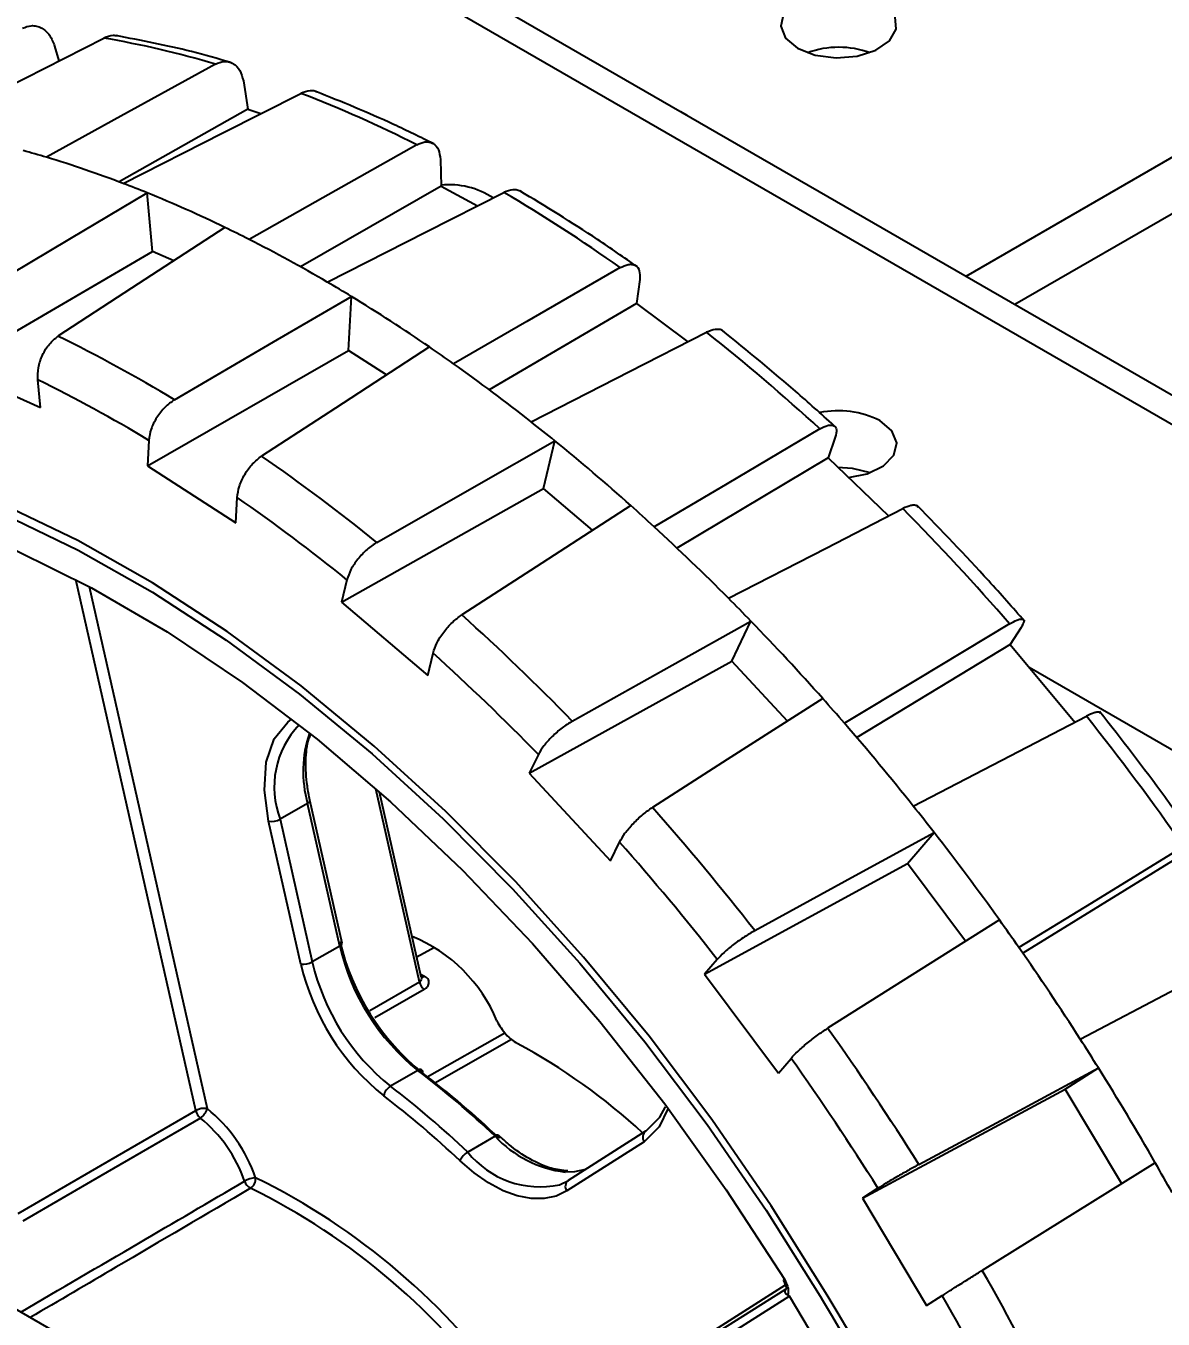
# Model space of a CAD drawing. Header units: inches. Extents: x 0 to 11, y 0 to 8.4.
# Drawn here: x 6.1614 to 6.3327, y 5.6153 to 5.8101 of the extents above; entities that cross this region are included whole.
import ezdxf

# ---------------------------------------------------------------- set-up
doc = ezdxf.new("R2010")
doc.units = ezdxf.units.IN
doc.header["$MEASUREMENT"] = 0
doc.header["$PDSIZE"] = -1
doc.layers.add('OBJ', color=50, linetype='Continuous')
doc.dimstyles.get("Standard").update_dxf_attribs({"dimtxt": 0.18, "dimasz": 0.18, "dimexe": 0.18, "dimexo": 0.0625, "dimgap": 0.09, "dimtad": 0, "dimtih": 1, "dimtoh": 1, "dimdec": 4, "dimzin": 0, "dimdsep": 46, "dimtxsty": 'Standard', "dimcen": 0.09, "dimadec": 0, "dimazin": 0, "dimtfac": 1, "dimtdec": 4, "dimtofl": 0, "dimtmove": 0, "dimatfit": 3, "dimfxl": 1, "dimtolj": 1, "dimtzin": 0, "dimarcsym": 0})

# ---------------------------------------------------------------- blocks, each defined once
blk = doc.blocks.new('*D8')
at = {"layer": 'Defpoints', "color": 0, "transparency": 16777216}
for p in [(5.711596441947764, 7.075144194756552), (5.711596441947764, 4.366810861423873), (9.602395316461589, 4.366810861423874)]:
    blk.add_point(p, dxfattribs=at)
at = {"layer": 'OBJ', "color": 0, "lineweight": -2, "transparency": 16777216}
for p, q in [((5.761596441947764, 7.075144194756552), (9.727395316461589, 7.075144194756553)), ((9.602395316461589, 6.945144194756553), (9.602395316461589, 5.843477528090212)), ((9.602395316461589, 4.496810861423874), (9.602395316461589, 5.598477528090213)), ((5.761596441947764, 4.366810861423873), (9.727395316461589, 4.366810861423874))]:
    blk.add_line(p, q, dxfattribs=at)
at = {"layer": 'OBJ', "color": 0, "transparency": 16777216}
for points in [[(9.580728649794922, 6.945144194756553), (9.624061983128255, 6.945144194756553), (9.602395316461589, 7.075144194756553)], [(9.580728649794922, 4.496810861423874), (9.624061983128255, 4.496810861423874), (9.602395316461589, 4.366810861423874)]]:
    blk.add_solid(points, dxfattribs=at)
at = {"layer": 'OBJ', "color": 0, "transparency": 16777216, "insert": (9.602395316461589, 5.720977528090209), "char_height": 0.125, "attachment_point": 5}
blk.add_mtext('\\A1;32.500000', dxfattribs=at)

msp = doc.modelspace()

# ---------------------------------------------------------------- linework, layer by layer
at = {"color": 7, "linetype": 'Continuous', "lineweight": 25}
for p, q in [((7.16652556665342, 6.270860915862988), (6.3029533258879, 5.772331272770729)), ((7.173892459520768, 6.266608099134417), (6.31032021875525, 5.768078456042159)), ((6.877766198211293, 5.440498864829884), (6.165627259460583, 5.851607923468252)), ((6.161844490160669, 5.849424177233756), (6.87130838972969, 5.439859385844332)), ((6.165763137734472, 5.807023887734447), (6.166403584178564, 5.804782192979184)), ((6.194180870046507, 5.801774461755699), (6.194866648220831, 5.797506127287913)), ((6.194866648220831, 5.797506127287913), (6.175484655628706, 5.7865569562828)), ((6.194866648220831, 5.797506127287913), (6.196823937569573, 5.796838418295272)), ((6.260998376636506, 5.796551349434728), (6.260055461396905, 5.797095682816089)), ((6.223844430371539, 5.78993795827675), (6.223937469121631, 5.785933122149621)), ((6.180519152016749, 5.776096040452677), (6.179689195629752, 5.784912452321362)), ((6.223937469121631, 5.785933122149621), (6.202801638233799, 5.773767422656145)), ((6.223937469121631, 5.785933122149621), (6.229412045439507, 5.782944617863698)), ((6.150378014685136, 5.758492317694431), (6.180519152016749, 5.776096040452677)), ((6.183693247666796, 5.774685017492704), (6.180519152016749, 5.776096040452677)), ((6.253852506439572, 5.77187402346625), (6.25334997883009, 5.768254370598956)), ((6.210010604584482, 5.761183559121387), (6.210446981714425, 5.769308695003906)), ((6.25334997883009, 5.768254370598956), (6.231203559153217, 5.755266976222215)), ((6.25334997883009, 5.768254370598956), (6.261079995108089, 5.762467047375553)), ((6.179731378400727, 5.743810570870748), (6.210010604584482, 5.761183559121387)), ((6.215726701125599, 5.757486666803944), (6.210010604584482, 5.761183559121387)), ((6.150378014685136, 5.758492317694431), (6.163618949698614, 5.752606148726821)), ((6.163618949698614, 5.752606148726821), (6.163228053759344, 5.756758535108099)), ((6.179936904920882, 5.747637377522614), (6.179731378400727, 5.743810570870748)), ((6.239371694952629, 5.740400539589884), (6.241061146501329, 5.747587521344014)), ((6.283293318044106, 5.74813152084262), (6.282210493122173, 5.745007032555901)), ((6.179731378400727, 5.743810570870748), (6.193035463030405, 5.735206138124679)), ((6.282210493122173, 5.745007032555901), (6.259461589246204, 5.731424372975015)), ((6.282210493122173, 5.745007032555901), (6.291304924367558, 5.736254770508253)), ((6.208979187143421, 5.723269360567122), (6.239371694952629, 5.740400539589884)), ((6.24676649259357, 5.734090598472211), (6.239371694952629, 5.740400539589884)), ((6.193035463030405, 5.735206138124679), (6.193240989550559, 5.739032944776545)), ((7.605472245421931, 4.782284073149992), (5.959387781614672, 5.732548407160833)), ((6.187003500986911, 5.646700415566995), (6.1689564836907, 5.726683880657313)), ((6.209774891303687, 5.726654311905918), (6.20897918714342, 5.723269360567122)), ((6.170982081412863, 5.725613534594172), (6.188718647330741, 5.647005974262718)), ((6.208979187143421, 5.723269360567122), (6.221942183510015, 5.71220810537753)), ((6.267710301247783, 5.714378463389917), (6.270601494084781, 5.720408918211817)), ((6.311272321022302, 5.719431854333797), (6.309642099875234, 5.716897466623176)), ((6.309642099875234, 5.716897466623176), (6.286539845091356, 5.702871057113422)), ((6.309642099875234, 5.716897466623176), (6.319364168168617, 5.705204044626008)), ((6.221942183510015, 5.71220810537753), (6.222737887670283, 5.715593056716325)), ((6.237232761044674, 5.697492821064276), (6.267710301247783, 5.714378463389917)), ((6.276087009492363, 5.705348257966538), (6.267710301247783, 5.714378463389917)), ((6.312487131933239, 5.713475544513005), (6.821516287221136, 5.419619268072056)), ((6.23859446577679, 5.700333067056438), (6.237232761044674, 5.697492821064276)), ((6.237232761044674, 5.697492821064276), (6.249460795063182, 5.68431083407283)), ((6.220678641408411, 5.666074794573658), (6.214115352788649, 5.695162956765793)), ((6.203832251456951, 5.692966768331783), (6.199707461900029, 5.690585578005634)), ((6.20868436781393, 5.67146243479662), (6.203832251456951, 5.692966768331783)), ((6.209057008505245, 5.671933445464203), (6.204204892148266, 5.693437778999367)), ((6.220964538385762, 5.666854063275204), (6.214692087644865, 5.694653246743077)), ((6.202828989149163, 5.668766873651092), (6.197976872792184, 5.690271207186253)), ((6.199707461900029, 5.690585578005634), (6.204559578257008, 5.66908124447047)), ((6.249460795063182, 5.68431083407283), (6.250822499795298, 5.687151080064994)), ((6.294165369257692, 5.683907998139015), (6.298170455951617, 5.68859869371046)), ((6.263633629558498, 5.667264159471442), (6.294165369257692, 5.683907998139015)), ((6.302901712224418, 5.672201815547782), (6.294165369257692, 5.683907998139015)), ((6.334811303599149, 5.684779767737521), (6.311525635483219, 5.670428415144693)), ((6.20868436781393, 5.67146243479662), (6.204559578257008, 5.66908124447047)), ((6.222978623930003, 5.671268095496731), (6.220300417690185, 5.669797412505641)), ((6.265519960153233, 5.669473400679736), (6.263633629558498, 5.667264159471442)), ((6.213218480158526, 5.661788072343842), (6.220678641408411, 5.666074794573658)), ((6.263633629558498, 5.667264159471442), (6.274755158602948, 5.652361968682472)), ((6.221402553410268, 5.664938966459713), (6.213958767516421, 5.660671225954106)), ((6.221854163456664, 5.651778206862272), (6.233533056728604, 5.658427076101948)), ((6.234574962318054, 5.657384147347976), (6.222987633490628, 5.650811022968913)), ((6.274755158602948, 5.652361968682472), (6.276641489197684, 5.654571209890767)), ((6.220454851575891, 5.652754239483493), (6.216330062018969, 5.650373049157344)), ((6.317933075127785, 5.649914973505028), (6.322930363146163, 5.653123385414714)), ((6.287379615654582, 5.633501858374682), (6.317933075127785, 5.649914973505028)), ((6.326444822438934, 5.635692581224683), (6.317933075127785, 5.649914973505028)), ((6.232077444429224, 5.64283674341393), (6.227952654872303, 5.640455553087781)), ((6.254736839847512, 5.643583975639277), (6.243085061615122, 5.636162326732921)), ((6.254767887219237, 5.643602812749858), (6.254736839847512, 5.643583975639277)), ((6.254524493830409, 5.642019425809536), (6.242872715598018, 5.634597776903181)), ((6.331487130933463, 5.63882576781935), (6.305432243906389, 5.622635788956612)), ((6.24177631936602, 5.63551790641069), (6.243116108986847, 5.636181163843503)), ((6.289733256911345, 5.635012968122921), (6.287379615654582, 5.633501858374682)), ((6.287379615654582, 5.633501858374682), (6.297056717692726, 5.617332259314438)), ((6.243746709874588, 5.600050823989371), (6.275794272809215, 5.620463653315626)), ((6.26570075929612, 5.613414039014343), (6.275763727406953, 5.619777829716694)), ((6.275763727406953, 5.619777829716694), (6.275970781337198, 5.619905943407882)), ((6.276399252367646, 5.618749996625691), (6.265551437781385, 5.611889871377896)), ((6.27941632941845, 5.613708722280019), (6.276399252367646, 5.618749996625691)), ((6.297056717692726, 5.617332259314438), (6.299410358949489, 5.618843369062677))]:
    msp.add_line(p, q, dxfattribs=at)
at = {"color": 7, "linetype": 'Continuous', "lineweight": 25, "flags": 128}
for points in [[(6.277633321358303, 5.806698831995207), (6.280286196901057, 5.805649748964951), (6.283416400430536, 5.805224739833366), (6.286601180615027, 5.805481204438731), (6.28941041524314, 5.806384505814973), (6.291464701611841, 5.807812648105863), (6.292486596963843, 5.809572752781407), (6.29233808866934, 5.811427107952096), (6.291039233596419, 5.813125272676793), (6.288765449319881, 5.814437900399571), (6.285823823005747, 5.815187713472948), (6.282611637587855, 5.815273445486507), (6.279562716506224, 5.814683517856759), (6.277088833447584, 5.813497603579003), (6.275524100027263, 5.811875866947827), (6.275079842164164, 5.810037332481627), (6.275816059344415, 5.808230304447731), (6.277633321358303, 5.806698831995207)], [(6.146282499624677, 5.794538254589822), (6.161335688786067, 5.802202351346526), (6.173163403177736, 5.808223318166794)], [(6.1899790752826, 5.804288980272535), (6.175738232689329, 5.796435687427238), (6.164549103422652, 5.790264444356535)], [(6.176095259587362, 5.786325592746972), (6.191080428615251, 5.793925821250382), (6.202854593276928, 5.799896630641014)], [(6.220282937303224, 5.792148977045556), (6.206139838796815, 5.784175254698335), (6.195027399391069, 5.777909436811639)], [(6.153212861065766, 5.769128064438738), (6.168039555264005, 5.777967742471411), (6.179689195629752, 5.784912452321362)], [(6.206808157946207, 5.771478464734678), (6.221710831166805, 5.779038388040094), (6.233420068535406, 5.784977577705678)], [(6.191397205502002, 5.779707734957192), (6.17732528371632, 5.77053332242486), (6.166268867726081, 5.76332410413181)], [(6.25093153306906, 5.773652016943018), (6.236875069202246, 5.765545650902012), (6.225830590267834, 5.759175683736614)], [(6.183805504202303, 5.753751068662609), (6.19872473991322, 5.762463726747074), (6.210446981714425, 5.769308695003906)], [(6.237487998826051, 5.750447993024584), (6.252296207158973, 5.757992398840377), (6.263931112454317, 5.763919467234826)], [(6.222210830266464, 5.761700411794806), (6.208050090151697, 5.752497981301951), (6.196923778505263, 5.745266808968974)], [(6.285280545787502, 5.742052487658916), (6.288078294881272, 5.742620037545285), (6.290552177939911, 5.74380595182304), (6.292116911360232, 5.745427688454216), (6.292561169223331, 5.747266222920415), (6.29182495204308, 5.749073250954311), (6.290007690029192, 5.750604723406834)], [(6.214276798277538, 5.732274917268813), (6.229276102415148, 5.740850317410182), (6.241061146501329, 5.747587521344014)], [(6.280993620506706, 5.749360120737723), (6.267010049482568, 5.741112927122601), (6.256022736685389, 5.734632400738943)], [(6.283695336390767, 5.74357805508213), (6.285823823005869, 5.74344440044898), (6.288541881497692, 5.742780121189015)], [(6.137628388976196, 5.739080966274674), (6.148719067275422, 5.735603429207422), (6.159970933618474, 5.731045172036747), (6.171318128313685, 5.725432875261917), (6.182694233691215, 5.718799388911886), (6.194032662860527, 5.711183540266713), (6.205267049458363, 5.702629906592803), (6.216331636105919, 5.693188554222193), (6.227161659301498, 5.682914745503107), (6.237693728495775, 5.671868615337068), (6.247866197130878, 5.660114819195855), (6.257619523471475, 5.647722154678565), (6.266896619115881, 5.634763158823864), (6.275643183147247, 5.621313683534476)], [(6.282088490753158, 5.618913496763468), (6.273649126070922, 5.632361936667023), (6.264690134409406, 5.645376097757152), (6.255259315865435, 5.657886543853562), (6.245406987936402, 5.6698265263134), (6.235185717054642, 5.681132340164135), (6.224650038122778, 5.691743663997153), (6.213856163546414, 5.701603881808574), (6.202861683316629, 5.710660385070126), (6.191725257742466, 5.718864853418403), (6.180506304472792, 5.726173512464917), (6.169264681477436, 5.732547367351395), (6.158060367679027, 5.737952410804225)], [(6.252523395147606, 5.737806846125265), (6.238263262519235, 5.728601516711573), (6.227058748096612, 5.721368148126019)], [(6.158204127786879, 5.736475187447195), (6.169319925335392, 5.731112844884896), (6.180472737330965, 5.724789344686986), (6.191603058696082, 5.717538425463028), (6.202651504350473, 5.709398774004357), (6.213559126056207, 5.700413818873313), (6.224267726932053, 5.690631498693067), (6.234720171959015, 5.680104006374325), (6.244860692820389, 5.668887510643567), (6.254635185449846, 5.657041856358592), (6.263991498700053, 5.644630245210303), (6.272879712591595, 5.631718898514343), (6.281252404657671, 5.61837670389173)], [(6.267202590786515, 5.723873177857668), (6.281907235419196, 5.731427325383279), (6.293460662403523, 5.73736213925919)], [(6.243700888440213, 5.705352152249993), (6.258765355079806, 5.713784226966469), (6.270601494084781, 5.720408918211817)], [(6.309555778301518, 5.720011385403576), (6.295629143510927, 5.711619459308548), (6.284686465552669, 5.705025323052937)], [(6.281413868200411, 5.708753031850709), (6.267046788865146, 5.699570010638111), (6.255758140698128, 5.692354270319352)], [(6.197976872792184, 5.690271207186253), (6.197337135262236, 5.694972301303141), (6.197623744333474, 5.699188687186018), (6.198819678857541, 5.702669961980101), (6.200853914638058, 5.705209379630615), (6.20144512360626, 5.70565433502076)], [(6.295049070987186, 5.692561481545274), (6.309644199837683, 5.700150333983221), (6.321111477950484, 5.706112524750655)], [(6.271183738600042, 5.673800808197665), (6.286296481887246, 5.68208784487796), (6.298170455951617, 5.68859869371046)], [(6.33575015974205, 5.68649755741253), (6.321862774597284, 5.677961391555001), (6.310950843972694, 5.671254046752241)], [(6.308004427020455, 5.675421754415932), (6.293526096306581, 5.666285570702955), (6.282149939788206, 5.659106747544397)], [(6.320181338218164, 5.657464294135369), (6.334664326786161, 5.665111760196972), (6.346043403056798, 5.671120127432999)], [(6.220878326458088, 5.667236150164933), (6.22094397620776, 5.667207180089605), (6.221451231140215, 5.666963774867487)], [(6.295890296261913, 5.638579556735114), (6.311032963480897, 5.646724249675295), (6.322930363146163, 5.653123385414714)], [(6.160249305894985, 5.631189681732263), (6.175231314920282, 5.639877136364797), (6.187003500986911, 5.646700415566995)], [(6.258128565002226, 5.647042307046513), (6.256791387574112, 5.644240307068944), (6.254524493830409, 5.642019425809536)], [(6.254767887219237, 5.643602812749858), (6.256906466222731, 5.645697983749299), (6.257761314329914, 5.647252665849975)], [(6.187702156187794, 5.645583980706966), (6.172733471263427, 5.636888724030221), (6.160973438397116, 5.630053980910417)], [(6.242872715598018, 5.634597776903181), (6.241260190924224, 5.633826736041689), (6.239457760866359, 5.633441849374603), (6.237500702990183, 5.633450649990183), (6.235427321271834, 5.633852965640803), (6.2332781964038, 5.634640922114225), (6.231095391540506, 5.635799097349446), (6.228921629028802, 5.637304823280736), (6.226799454236602, 5.639128629502116)], [(6.245701375997577, 5.637828799127774), (6.244019243136542, 5.637471856501183), (6.242613217477105, 5.637444990953631)]]:
    msp.add_lwpolyline(points, dxfattribs=at)
at = {"color": 7, "linetype": 'Continuous', "lineweight": 25}
for centre, radius, start, end in [((6.148525232820158, 5.665014897679787), 0.145312391546463, 73.42477436839754, 80.23816206752554), ((6.283820505693686, 5.792690498321015), 0.01413889598486648, 70.49262569304278, 109.5073743069674), ((6.132175118181922, 5.617426822717593), 0.1956804001511547, 63.23938356945896, 68.82617919798628), ((6.119179561258227, 5.639442478683979), 0.1574981291493429, 73.2579136161145, 74.59448166351319), ((6.115532932074831, 5.627688503563424), 0.1698043626599865, 69.10481855104686, 73.22209433945469), ((6.110964426478176, 5.615406471565272), 0.182908095520732, 67.9303213898297, 69.1400425077528), ((6.105680208263638, 5.602658320665202), 0.1967076478347972, 64.16644222496828, 67.8991205424948), ((6.22514272342936, 5.773940418477275), 0.01219030135384869, 56.89565071405257, 95.68919363476893), ((6.103392646427576, 5.564729724087806), 0.2557660014999804, 54.77063428102426, 59.44373077269411), ((6.099482781038959, 5.589598394748837), 0.2111630238910892, 63.09782850108149, 64.19707377667362), ((6.09262999749788, 5.576323908238759), 0.2261016436129609, 59.66957820276957, 63.07124841400882), ((6.084946701814755, 5.562973927992765), 0.2415043608973498, 58.69051791257373, 59.69564879334303), ((6.076740131437294, 5.549673838601059), 0.2571322460488576, 55.54611629132629, 58.66824876266698), ((6.067379605010848, 5.561321994001002), 0.2249087343294193, 58.82468665411341, 63.91613996265726), ((6.066055073269023, 5.51474527604251), 0.3181865874608868, 47.50615333491437, 51.54594998379999), ((6.067854765597656, 5.536539383409895), 0.2729895298420649, 54.64166829256398, 55.56794650157104), ((6.058642225376708, 5.523716268038883), 0.2887786103500138, 51.73365622939065, 54.62327774215912), ((6.066170807585226, 5.559096596369085), 0.2202052475781832, 58.89308741705084, 63.84773919972418), ((6.283773531483424, 5.738330073519395), 0.0137670535203789, 63.07449006890699, 101.7489049073872), ((6.048961817254942, 5.511289278981404), 0.3045308057332955, 50.89051573914302, 51.75167645858962), ((6.039202068919979, 5.499416381791737), 0.3198999870407453, 48.17654726381994, 50.87555605469121), ((6.033574817163848, 5.508999751071396), 0.2872368462069176, 51.01591789625212, 55.34101607503474), ((6.033072631068365, 5.507867826425041), 0.281231603845203, 51.07402564716606, 55.28290832412503), ((6.029230650764194, 5.488144707889837), 0.3349490005397271, 47.38299720341674, 48.19119732428298), ((6.027635962862843, 5.474634070314448), 0.3737496609996135, 41.03565297112605, 44.66432522069027), ((6.019463420907766, 5.47763673529603), 0.3492951215485596, 44.82570057051226, 47.37105923487023), ((6.009768861514722, 5.467896645662349), 0.3630373396794387, 44.07142396938777, 44.83737952964243), ((5.994603984980141, 5.463171199095131), 0.3474203237929431, 44.19347353920116, 48.00328626619365), ((6.000579018620365, 5.459084511776886), 0.3757693210661295, 41.63781777187561, 44.06216041970207), ((5.994916671950535, 5.462996943342421), 0.340157761668944, 44.24465827439936, 47.95210153098925), ((5.991755178595243, 5.451158040957142), 0.3876304113420927, 40.91365718615127, 41.64686261460021), ((6.212484532741587, 5.695409344145749), 0.01365731522169367, 136.6326851853227, 200.6831775811662), ((5.983733484137688, 5.444269241791278), 0.3982040066818803, 38.57439208477587, 40.90678976731188), ((5.99727955574172, 5.449166318803925), 0.4133865825009833, 35.03764491587025, 38.43043411538279), ((6.221303174512021, 5.697793691395569), 0.01812546106061455, 161.4745877157982, 195.4445831962723), ((6.203657059078451, 5.69348828491908), 0.0005501562689908757, 288.5686766017462, 354.7326671094169), ((5.959061712047943, 5.429987613949158), 0.3960619057024419, 37.99506864462654, 41.48611320720152), ((5.976360246893575, 5.438327868338195), 0.4076730266849834, 37.87209882330421, 38.58107138761027), ((6.198382710863132, 5.692957668011942), 0.00271694245573842, 261.4094024407395, 299.1822310796513), ((5.960117769114315, 5.430506584999538), 0.3877829770473502, 38.04197004547316, 41.43921180635408), ((5.970063374277785, 5.433473825059465), 0.4156235744621637, 35.60066117079801, 37.86741786044315), ((5.964667298454708, 5.429569598114417), 0.4222838697012676, 34.91265254062142, 35.60517572395074), ((6.208509175435435, 5.671983951383911), 0.0005501562689841865, 288.5686766013968, 354.7326671099186), ((6.243623064283483, 5.680287000291552), 0.03583329242259221, 193.0946869296951, 231.258391108471), ((6.210723565700454, 5.651260767194958), 0.02341431936284528, 22.45781105640675, 67.73876580204), ((6.241610328780382, 5.679121327414108), 0.03380499285150815, 193.0946869296982, 231.2583911084664), ((5.960579811629963, 5.426740780842132), 0.4272547220463913, 32.68458899560846, 34.91001386165656), ((6.203234827220115, 5.671453334476766), 0.002716942455724758, 261.4094024405993, 299.1822310796974), ((6.237730507773591, 5.676885299825619), 0.03583329242258615, 193.0946869296871, 231.2583911084702), ((6.237485539223463, 5.676740137087961), 0.03380499285151165, 193.094686929703, 231.2583911084658), ((6.22259996115012, 5.666500729949846), 0.001967966080645192, 192.4996885919639, 232.5225327672341), ((6.221077735221405, 5.667564652456688), 0.0007074977587048402, 260.5586222366277, 301.8644245026422), ((5.936027616143886, 5.412559344313522), 0.424954450458906, 32.13184093728807, 35.46276191978623), ((6.191065472091728, 5.574664451861642), 0.09336629968660312, 47.34161032261505, 61.64024413447653), ((5.957598056980512, 5.424805453123476), 0.4308094383066136, 32.00371867982497, 32.68707484074964), ((5.937565624142057, 5.413442067503889), 0.4160717553156575, 32.17659061463714, 35.41801224243282), ((6.220782383760128, 5.652467194490102), 0.0004355136736572903, 342.7280275037184, 138.7690921726344), ((6.132812370288772, 5.538274378321501), 0.1441764305905516, 46.48873041387232, 52.56337290483427), ((6.134527325070269, 5.539127075684057), 0.1425781838516334, 46.4887304138818, 52.56337290483004), ((5.956098974532126, 5.423874627043922), 0.4325739946957661, 29.79589860439931, 32.00304026696902), ((6.217511135927858, 5.648447472660958), 0.002258933469957777, 121.523337397884, 167.5054227284197), ((6.128687580731724, 5.535893187995196), 0.1441764305907512, 46.48873041387849, 52.56337290483231), ((6.128634768560391, 5.535725375218139), 0.1425781838516185, 46.48873041388196, 52.56337290483084), ((6.188312919908786, 5.644316917607521), 0.002719492679854288, 81.41987677097624, 118.783011350344), ((6.18903288832674, 5.647193564872954), 0.002088446602866838, 193.6583662579871, 230.4175808106438), ((6.186491609927537, 5.647523630502611), 0.002286408445131376, 301.9685169745197, 346.9144392194796), ((6.174151040489799, 5.629037422538721), 0.02313188319463415, 19.02953333664933, 50.96735216967495), ((6.174412286263915, 5.62919146560548), 0.02110296647265639, 19.02953333664014, 50.96735216970166), ((6.232381693916367, 5.642677452126683), 0.0003434260686378496, 334.634226820988, 152.3654770197229), ((6.244755021773595, 5.654619799852489), 0.01730784175906303, 222.9056371178148, 262.891561588335), ((6.255446396780893, 5.642690987085948), 0.001140569856733097, 128.4701908890719, 216.0715099669231), ((6.229384898143858, 5.638046248708868), 0.002802867884714862, 120.7299338635412, 157.2836652687886), ((6.238872784863012, 5.649208545894765), 0.01399514637626478, 218.7137993932791, 281.9739676576332), ((5.955848990325065, 5.423726855875096), 0.4328643605095445, 29.11523845023781, 29.79643016067975), ((6.196335069795817, 5.632588970023697), 0.004003244106663216, 94.53155555742421, 119.5294241710871), ((6.194266693338761, 5.636458183250435), 0.0017562964665014, 304.1821978789129, 3.967414850472722), ((6.150907223394924, 5.544438841137466), 0.1025913762145897, 35.13816897816194, 63.91393434055389), ((6.196166732473665, 5.636674233228876), 0.001902508537789332, 198.4477642202891, 241.3111181642145), ((6.150830408143196, 5.544270767101729), 0.1010255218066391, 35.13816897815624, 63.91393434055836), ((6.243794618548499, 5.635269338179593), 0.001140569856729702, 128.4701908889599, 216.0715099669921), ((6.275840516071597, 5.62089424778944), 0.000463537082924148, 115.1956878845435, 144.1880256541153), ((5.932646940818887, 5.410298054053865), 0.4290177104289172, 26.35589810240548, 29.66574926866679), ((5.981816106753077, 5.437106427039753), 0.3500300126743441, 14.34561699581492, 31.18952826847056), ((5.976718042630403, 5.434710801404098), 0.3566254948322526, 14.43077841464152, 31.09882570115889), ((5.934256019166114, 5.41122738508838), 0.4200501025642635, 26.40036464113107, 29.62128272994389)]:
    msp.add_arc(centre, radius, start, end, dxfattribs=at)
for points, knots in [([(6.160940714520194, 5.809703158769041), (6.161375741150212, 5.809876089888682), (6.162064125032548, 5.810149735195201), (6.163048786341363, 5.810052111488005), (6.164021532036445, 5.809681385969091), (6.165089744393462, 5.80875073897272), (6.165538686382583, 5.807599471232733), (6.165763137734472, 5.807023887734447)], [0, 0, 0, 0, 0.2258044908430171, 0.3573118547924682, 0.5009271414484555, 0.750485406784948, 1, 1, 1, 1]), ([(6.175197633507983, 5.808539938413362), (6.174993865549617, 5.808571014047711), (6.174317573656821, 5.80867415194899), (6.17363812955498, 5.80840875237434), (6.173163403177736, 5.808223318166794)], [0, 0, 0, 0, 0.301301790746191, 1, 1, 1, 1]), ([(6.1923031194793, 5.804546007222698), (6.19032780012997, 5.805111045541801), (6.184512866694237, 5.806774402008862), (6.178802244253272, 5.807865464446382), (6.175031506959579, 5.808585895514177)], [0, 0, 0, 0, 0.3396976717208188, 1, 1, 1, 1]), ([(6.189979075282601, 5.804288980272535), (6.190403999488198, 5.804466649928091), (6.191076397347686, 5.80474779346974), (6.191984131516965, 5.804672721433236), (6.192850523494643, 5.804330980200111), (6.193743910460085, 5.803445135304215), (6.194035225348349, 5.802331320449857), (6.194180870046507, 5.801774461755699)], [0, 0, 0, 0, 0.2258044901152272, 0.3573118542471881, 0.5009271414518247, 0.7504854067866604, 1, 1, 1, 1]), ([(6.205285342459494, 5.800078700109474), (6.20517783565862, 5.800126767268065), (6.204851462873478, 5.800272691175163), (6.204033622772324, 5.800330413329468), (6.203316529786677, 5.800066584032236), (6.202854593276928, 5.799896630641014)], [0, 0, 0, 0, 0.1487759334170394, 0.4516590146589872, 1, 1, 1, 1]), ([(6.222836361647834, 5.792296843675826), (6.220821586827494, 5.793290909339633), (6.214890812294045, 5.796217082162507), (6.208992621088556, 5.798604866227334), (6.205098135648538, 5.800181483524129)], [0, 0, 0, 0, 0.3397152950221107, 1, 1, 1, 1]), ([(6.220282937303224, 5.792148977045556), (6.220697748133535, 5.792333433935572), (6.221354142640338, 5.792625317561798), (6.222182831543191, 5.792589777649319), (6.222939611518606, 5.792300720400389), (6.223652389635824, 5.791498925375718), (6.223780420527479, 5.790458250287792), (6.223844430371539, 5.78993795827675)], [0, 0, 0, 0, 0.2258044901647651, 0.3573118542842945, 0.5009271414515712, 0.7504854067865204, 1, 1, 1, 1]), ([(6.236004902510952, 5.785092892208065), (6.235814685800602, 5.785184138253227), (6.235435465870865, 5.785366048237744), (6.23457496841351, 5.785424473437714), (6.233872551208997, 5.785152668706624), (6.233420068535406, 5.784977577705678)], [0, 0, 0, 0, 0.2636799972279919, 0.5256778431211339, 1, 1, 1, 1]), ([(6.253503980297941, 5.773770024543182), (6.251505705925241, 5.775159791262249), (6.245623902676485, 5.779250487972822), (6.239702062025416, 5.782848847256733), (6.235792097989695, 5.785224705746805)], [0, 0, 0, 0, 0.3397383911341478, 0.9999999999999999, 0.9999999999999999, 0.9999999999999999, 0.9999999999999999]), ([(6.25093153306906, 5.773652016943018), (6.251336526858621, 5.773845103537903), (6.251977386933304, 5.774150642765437), (6.252727314194605, 5.774170414270648), (6.253374554392737, 5.773956139928395), (6.253906427915304, 5.773275088730843), (6.253870479216234, 5.772341017975358), (6.253852506439572, 5.77187402346625)], [0, 0, 0, 0, 0.225804488655491, 0.3573118531535043, 0.5009271414585323, 0.7504854067899952, 1, 1, 1, 1]), ([(6.163228053759344, 5.756758535108099), (6.163225610138549, 5.757362372018113), (6.163220724224842, 5.758569717709243), (6.163876982424918, 5.760505644882449), (6.164918146092869, 5.762237873106355), (6.165818088854401, 5.762961594208226), (6.166268867726081, 5.76332410413181)], [0, 0, 0, 0, 0.2499136709341073, 0.4996915371566767, 0.7493968572079441, 1, 1, 1, 1]), ([(6.266448487440274, 5.764005536262755), (6.266418188048919, 5.764051571625685), (6.266283045316419, 5.764256900659044), (6.265832681421504, 5.76434209134537), (6.265067506981107, 5.764390001382425), (6.264376344846121, 5.764103819622155), (6.263931112454317, 5.763919467234826)], [0, 0, 0, 0, 0.0733773880060219, 0.3272811853942749, 0.5666484147848441, 1, 1, 1, 1]), ([(6.283448405612577, 5.749553496076461), (6.28152292662518, 5.7512960736553), (6.275855762510386, 5.756424913381249), (6.270075852724593, 5.761120180894416), (6.266259728461182, 5.764220181576823)], [0, 0, 0, 0, 0.3397605836702833, 1, 1, 1, 1]), ([(6.183805504202303, 5.753751068662609), (6.18331929765947, 5.753409760404389), (6.182347147647475, 5.752727328560938), (6.181095448813652, 5.751112580266178), (6.180185469268532, 5.749312586027449), (6.180019858814558, 5.748196448320619), (6.179936904920882, 5.747637377522614)], [0, 0, 0, 0, 0.2499123639394919, 0.4996895068213445, 0.7493956301627092, 1, 1, 1, 1]), ([(6.280993620506706, 5.749360120737723), (6.281389391882716, 5.749563417301091), (6.282015658456898, 5.749885112729309), (6.282689500831422, 5.749974294330307), (6.283230601780925, 5.749854629575899), (6.283586771654757, 5.749327347424312), (6.283391130207689, 5.748530106448595), (6.283293318044106, 5.74813152084262)], [0, 0, 0, 0, 0.2258044893903693, 0.3573118537041039, 0.5009271414551695, 0.7504854067883108, 1, 1, 1, 1]), ([(6.193240989550559, 5.739032944776545), (6.193320801056282, 5.739592158266301), (6.193480380697638, 5.74071028136557), (6.1943457092155, 5.742536374569735), (6.19553659203604, 5.744193041235414), (6.196460830155261, 5.74490845844324), (6.196923778505263, 5.745266808968974)], [0, 0, 0, 0, 0.2499136709340917, 0.4996915371566746, 0.7493968572079397, 1, 1, 1, 1]), ([(6.295804593675962, 5.737543798038351), (6.295771856999683, 5.737612215611334), (6.295675968111292, 5.737812617294254), (6.295257466090066, 5.737870130000254), (6.294568630763777, 5.737847708116923), (6.29389475759764, 5.737552382153405), (6.293460662403523, 5.73736213925919)], [0, 0, 0, 0, 0.1243743426671957, 0.3643044688114442, 0.5904980508552177, 1, 1, 1, 1]), ([(6.311817435503278, 5.720381751000822), (6.310019986310589, 5.722424754448084), (6.304729953933096, 5.728437472041048), (6.29925662854053, 5.734087511985589), (6.295643031710317, 5.73781777923078)], [0, 0, 0, 0, 0.3397803764561494, 1, 1, 1, 1]), ([(6.214276798277538, 5.732274917268813), (6.213778865337061, 5.731944891413125), (6.212783268874626, 5.731285018270126), (6.211384405256288, 5.729786682016779), (6.210267942233109, 5.728145629282228), (6.209939438209803, 5.727152012337384), (6.209774891303687, 5.726654311905918)], [0, 0, 0, 0, 0.2499123639395002, 0.4996895068213463, 0.749395630162714, 1, 1, 1, 1]), ([(6.222737887670283, 5.715593056716325), (6.22289913495508, 5.716091582309), (6.223221541901852, 5.717088362592306), (6.224294397531834, 5.718763424412884), (6.225634359437375, 5.720314711832119), (6.226583384189752, 5.721016582849892), (6.227058748096612, 5.721368148126019)], [0, 0, 0, 0, 0.2499136709340924, 0.4996915371566536, 0.7493968572079365, 1, 1, 1, 1]), ([(6.309555778301518, 5.720011385403576), (6.309943202104103, 5.720226161972385), (6.310556259521399, 5.720566023301737), (6.311159005566861, 5.720736604690827), (6.311600592789335, 5.720728501541424), (6.31179159862858, 5.720383341457601), (6.311445403459619, 5.719748998205344), (6.311272321022302, 5.719431854333797)], [0, 0, 0, 0, 0.2258044893628374, 0.3573118536834678, 0.5009271414552667, 0.7504854067883888, 1, 1, 1, 1]), ([(6.323233947914392, 5.706500591994777), (6.323217434830039, 5.706563610804468), (6.323175879030482, 5.706722200015777), (6.322806762693916, 5.706722210522312), (6.322192256760251, 5.7066193115344), (6.321534920445156, 5.706311080697567), (6.321111477950484, 5.706112524750656)], [0, 0, 0, 0, 0.1530313551689208, 0.3851091767805545, 0.6039000156298167, 1, 1, 1, 1]), ([(6.337790612999466, 5.687126976830265), (6.336173491709601, 5.689409496725467), (6.331414426639663, 5.696126779326823), (6.326406147620465, 5.702562793164594), (6.3230996723187, 5.706811861699878)], [0, 0, 0, 0, 0.3397981044808467, 0.9999999999999999, 0.9999999999999999, 0.9999999999999999, 0.9999999999999999]), ([(6.243700888440213, 5.705352152249993), (6.243192085881997, 5.705035197033919), (6.242174756065352, 5.70440145809797), (6.240635693583524, 5.70304454451531), (6.239321860125973, 5.701597973264269), (6.238837220596914, 5.700755206820517), (6.23859446577679, 5.700333067056438)], [0, 0, 0, 0, 0.2499123639394855, 0.4996895068213399, 0.7493956301627189, 1, 1, 1, 1]), ([(6.204204892148266, 5.693437778999367), (6.204060590424613, 5.69415179652054), (6.203640290178047, 5.696231478818205), (6.203511372829812, 5.699422168878894), (6.203748744984559, 5.702041828590763), (6.2042134534424, 5.703099605974066), (6.204299535158095, 5.703295546655671)], [0, 0, 0, 0, 0.1903679945839349, 0.5544751166988592, 0.9174718133661068, 0.9999999999999999, 0.9999999999999999, 0.9999999999999999, 0.9999999999999999]), ([(6.250822499795298, 5.687151080064994), (6.251061889126786, 5.68757469725481), (6.251540537704049, 5.688421701438108), (6.252813071634197, 5.68990912347272), (6.254296942864593, 5.69132841585237), (6.255270492396281, 5.69201190997821), (6.255758140698128, 5.692354270319352)], [0, 0, 0, 0, 0.2499136709340998, 0.4996915371566748, 0.7493968572079421, 1, 1, 1, 1]), ([(6.271183738600042, 5.673800808197665), (6.270665253471829, 5.673498314713523), (6.269628563754171, 5.672893491416569), (6.267960528201407, 5.67169871407758), (6.26646443435394, 5.670476255067918), (6.265835161481045, 5.669808085348221), (6.265519960153233, 5.669473400679736)], [0, 0, 0, 0, 0.2499123639394847, 0.4996895068213628, 0.7493956301627346, 1, 1, 1, 1]), ([(6.220961960261949, 5.666853485112149), (6.220967999186322, 5.666828350953649), (6.221006585331825, 5.666667754424053), (6.220981159780612, 5.666430530496805), (6.220850059510713, 5.666194634543839), (6.220734495694223, 5.666113842818016), (6.220678641408411, 5.666074794573658)], [0, 0, 0, 0, 0.08450173642750408, 0.5399299767746242, 0.7776390279324861, 1, 1, 1, 1]), ([(6.221402553410268, 5.664938966459713), (6.22159808095669, 5.665084383649346), (6.221988110913882, 5.665374455617648), (6.22217853042454, 5.665966568062076), (6.222044576242095, 5.666446904443254), (6.221764854706055, 5.666776260619023), (6.221555284210532, 5.666901561961932), (6.221451231140215, 5.666963774867487)], [0, 0, 0, 0, 0.2504819077698421, 0.499650558463269, 0.7491922346138232, 0.8754723655964499, 0.9999999999999999, 0.9999999999999999, 0.9999999999999999, 0.9999999999999999]), ([(6.232362168033218, 5.660205108440116), (6.232557304091948, 5.659843413744346), (6.232948144241679, 5.659118971475856), (6.233705190947753, 5.658165330108117), (6.23453946079965, 5.657356841939348), (6.235122537877391, 5.657002776797057), (6.235415046404529, 5.656825155214534)], [0, 0, 0, 0, 0.249482673598033, 0.4996915800100066, 0.7490134930143912, 0.9999999999999999, 0.9999999999999999, 0.9999999999999999, 0.9999999999999999]), ([(6.276641489197684, 5.654571209890767), (6.276953352536936, 5.654907974225859), (6.27757690974688, 5.655581319896117), (6.279035206041137, 5.656850195082326), (6.28065344422422, 5.65811488723174), (6.281650511508374, 5.658775732136328), (6.282149939788206, 5.659106747544397)], [0, 0, 0, 0, 0.2499136709341138, 0.4996915371566743, 0.7493968572079379, 1, 1, 1, 1]), ([(6.243029640818789, 5.637615838147005), (6.24220447776502, 5.637699792779784), (6.240428680022516, 5.637880467916264), (6.237344975294355, 5.639291062899161), (6.234676158403045, 5.641102673621932), (6.233150207345735, 5.642489203790713), (6.232667491832411, 5.642927815251385)], [0, 0, 0, 0, 0.261518316660263, 0.5628022658393385, 0.8616979701554655, 0.9999999999999999, 0.9999999999999999, 0.9999999999999999, 0.9999999999999999]), ([(6.295890296261913, 5.638579556735114), (6.29536360981143, 5.63829247666281), (6.294310521886758, 5.637718471849732), (6.292528657837103, 5.636701617899684), (6.2908709515339, 5.63572609235222), (6.290112942090045, 5.635250960546431), (6.289733256911345, 5.635012968122921)], [0, 0, 0, 0, 0.2499123639394932, 0.4996895068213464, 0.7493956301627369, 1, 1, 1, 1]), ([(6.160668139974032, 5.616351729595801), (6.166589007712629, 5.619815741161904), (6.177822594675112, 5.626387966194597), (6.189051489057, 5.632962770319509), (6.194361989010834, 5.636072203520531)], [0, 0, 0, 0, 0.5270683138315173, 1, 1, 1, 1]), ([(6.195253427010933, 5.635005277906496), (6.188499005436734, 5.631037955612169), (6.17744646519347, 5.624546061549243), (6.166389494534942, 5.61805525605852), (6.162089652963256, 5.615531107614552)], [0, 0, 0, 0, 0.6111193830139279, 0.9999999999999999, 0.9999999999999999, 0.9999999999999999, 0.9999999999999999]), ([(6.27546425633252, 5.62116596720092), (6.275539214046862, 5.621033642311701), (6.275680285903626, 5.620784604330995), (6.275803622184041, 5.620452335752351), (6.275869065152362, 5.620210056068816), (6.275902447021471, 5.620011096574741), (6.275924510554357, 5.619973104048952), (6.2759378991121, 5.619950049485208)], [0, 0, 0, 0, 0.2270775590001005, 0.4273643234583054, 0.6039659120328055, 0.7596792280442187, 1, 1, 1, 1]), ([(6.275643183147247, 5.621313683534476), (6.275770296953701, 5.62108047579432), (6.276023827034907, 5.620615340031743), (6.276270411184187, 5.619729170052778), (6.276196454632682, 5.619215878781946), (6.276151259420607, 5.618902203963837)], [0, 0, 0, 0, 0.2811138799038821, 0.5606851591347846, 1, 1, 1, 1]), ([(6.299410358949489, 5.618843369062678), (6.299786826171525, 5.619083975071224), (6.300539556040865, 5.619565056341452), (6.302164054467735, 5.620591118052221), (6.30390303455948, 5.621683302230508), (6.304921897994239, 5.622317913769656), (6.305432243906389, 5.622635788956613)], [0, 0, 0, 0, 0.2499136709341075, 0.4996915371566945, 0.7493968572079508, 0.9999999999999999, 0.9999999999999999, 0.9999999999999999, 0.9999999999999999]), ([(6.276151259420606, 5.618902203963837), (6.276093864944516, 5.618924770365106), (6.275968195721678, 5.618974181080263), (6.275837335135887, 5.619145890010866), (6.27576232925424, 5.619345090506674), (6.275752580986165, 5.619483168361228), (6.275775539073894, 5.619671616173806), (6.275839722149542, 5.619804632883344), (6.275926139231628, 5.619880780384904), (6.275946015372511, 5.619893476373438), (6.27594773408298, 5.619892471438553), (6.275938612576789, 5.619885048470038), (6.275924141827671, 5.619875172782243), (6.275904289575678, 5.619862518163188), (6.275855179191517, 5.619832778023119), (6.275804365956926, 5.619802247168002), (6.275763727406953, 5.619777829716694)], [0, 0, 0, 0, 0.1138618687938551, 0.249308531705863, 0.3632280203753107, 0.4993100609975177, 0.51416944755596, 0.7478207546784693, 0.8113733016693347, 0.844439517536797, 0.8738941874464706, 0.8894255160985848, 0.9054379163487707, 0.9212066312929597, 0.9369839712514388, 1, 1, 1, 1]), ([(6.276151259420607, 5.618902203963837), (6.276181628126896, 5.618894627611713), (6.276236016274972, 5.618881058915131), (6.276308482612846, 5.618844434974331), (6.276363678679202, 5.618800885537012), (6.276387910184698, 5.618766221857527), (6.276399252367646, 5.618749996625691)], [0, 0, 0, 0, 0.3653216879841825, 0.6542646194002476, 0.8381696119002205, 1, 1, 1, 1])]:
    msp.add_open_spline(points, degree=3, knots=knots, dxfattribs=at)

# ---------------------------------------------------------------- dimensions: what is measured, and where the dimension line sits
at = {"layer": 'OBJ'}
dim = msp.add_linear_dim(base=(9.602395316461589, 4.366810861423874), p1=(5.711596441947762, 7.075144194756549), p2=(5.711596441947762, 4.366810861423871), angle=90, dimstyle='Standard', override={"dimtxt": 0.125, "dimasz": 0.13, "dimexe": 0.125, "dimexo": 0.05, "dimgap": 0.06, "dimdec": 6, "dimlfac": 12, "dimzin": 1, "dimadec": 2, "dimtdec": 2, "dimtzin": 1}, dxfattribs=at)
dim.commit()
dim.dimension.update_dxf_attribs({"geometry": '*D8', "text_midpoint": (9.602395316461589, 5.720977528090209)})

doc.saveas('drawing.dxf')
